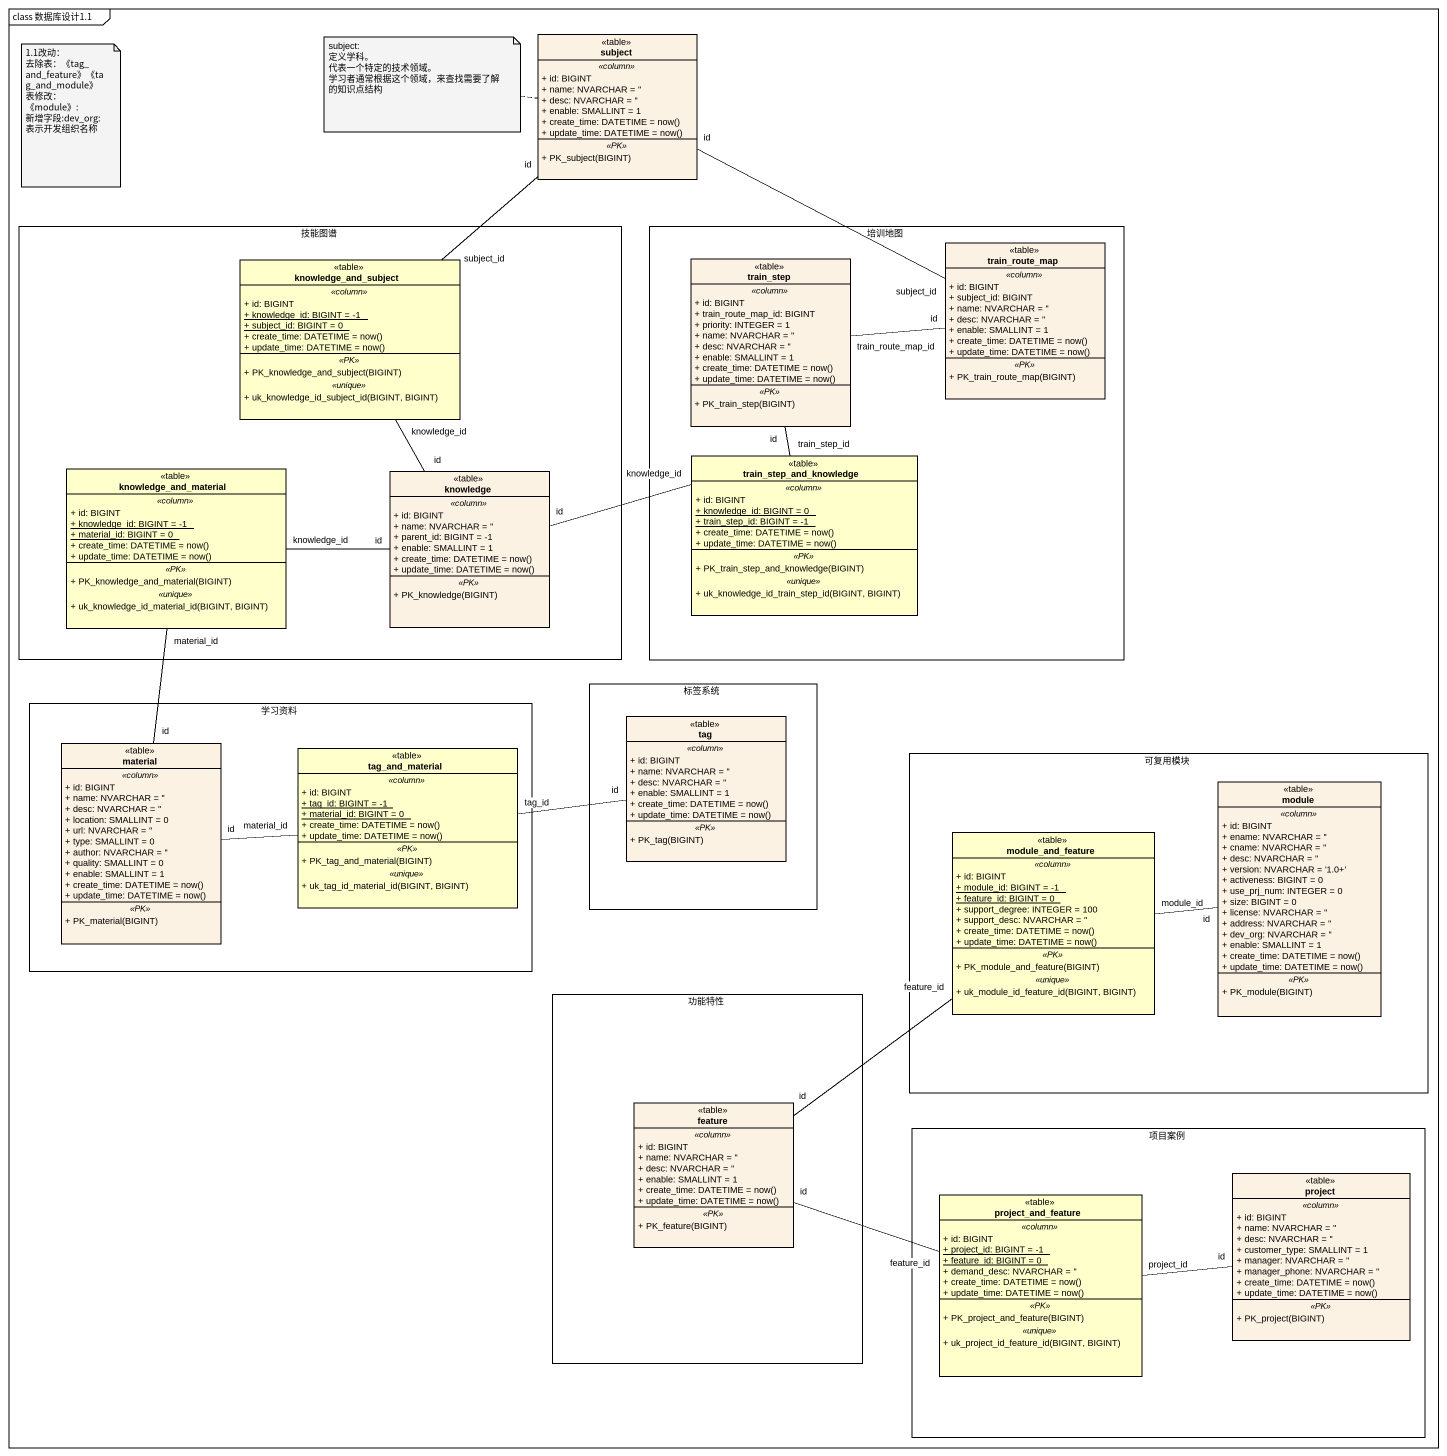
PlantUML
@startuml
mainframe class 数据库设计1.1
hide circle
hide empty members
skinparam classAttributeIconSize 0
class subject <<table>> #FCF2E3 {
  .. <<column>> ..
  + id: BIGINT
  + name: NVARCHAR = ''
  + desc: NVARCHAR = ''
  + enable: SMALLINT = 1
  {field} + create_time: DATETIME = now()
  {field} + update_time: DATETIME = now()
  .. <<PK>> ..
  + PK_subject(BIGINT)
}
rectangle 技能图谱 {
  class knowledge_and_subject <<table>> {
    .. <<column>> ..
    + id: BIGINT
    {static} + knowledge_id: BIGINT = -1
    {static} + subject_id: BIGINT = 0
    {field} + create_time: DATETIME = now()
    {field} + update_time: DATETIME = now()
    .. <<PK>> ..
    + PK_knowledge_and_subject(BIGINT)
    .. <<unique>> ..
    + uk_knowledge_id_subject_id(BIGINT, BIGINT)
  }
  class knowledge_and_material <<table>> {
    .. <<column>> ..
    + id: BIGINT
    {static} + knowledge_id: BIGINT = -1
    {static} + material_id: BIGINT = 0
    {field} + create_time: DATETIME = now()
    {field} + update_time: DATETIME = now()
    .. <<PK>> ..
    + PK_knowledge_and_material(BIGINT)
    .. <<unique>> ..
    + uk_knowledge_id_material_id(BIGINT, BIGINT)
  }
  class knowledge <<table>> #FCF2E3 {
    .. <<column>> ..
    + id: BIGINT
    + name: NVARCHAR = ''
    + parent_id: BIGINT = -1
    + enable: SMALLINT = 1
    {field} + create_time: DATETIME = now()
    {field} + update_time: DATETIME = now()
    .. <<PK>> ..
    + PK_knowledge(BIGINT)
  }
}
rectangle 培训地图 {
  class train_step <<table>> #FCF2E3 {
    .. <<column>> ..
    + id: BIGINT
    + train_route_map_id: BIGINT
    + priority: INTEGER = 1
    + name: NVARCHAR = ''
    + desc: NVARCHAR = ''
    + enable: SMALLINT = 1
    {field} + create_time: DATETIME = now()
    {field} + update_time: DATETIME = now()
    .. <<PK>> ..
    + PK_train_step(BIGINT)
  }
  class train_route_map <<table>> #FCF2E3 {
    .. <<column>> ..
    + id: BIGINT
    + subject_id: BIGINT
    + name: NVARCHAR = ''
    + desc: NVARCHAR = ''
    + enable: SMALLINT = 1
    {field} + create_time: DATETIME = now()
    {field} + update_time: DATETIME = now()
    .. <<PK>> ..
    + PK_train_route_map(BIGINT)
  }
  class train_step_and_knowledge <<table>> {
    .. <<column>> ..
    + id: BIGINT
    {static} + knowledge_id: BIGINT = 0
    {static} + train_step_id: BIGINT = -1
    {field} + create_time: DATETIME = now()
    {field} + update_time: DATETIME = now()
    .. <<PK>> ..
    + PK_train_step_and_knowledge(BIGINT)
    .. <<unique>> ..
    + uk_knowledge_id_train_step_id(BIGINT, BIGINT)
  }
}
rectangle 标签系统 {
  class tag <<table>> #FCF2E3 {
    .. <<column>> ..
    + id: BIGINT
    + name: NVARCHAR = ''
    + desc: NVARCHAR = ''
    + enable: SMALLINT = 1
    {field} + create_time: DATETIME = now()
    {field} + update_time: DATETIME = now()
    .. <<PK>> ..
    + PK_tag(BIGINT)
  }
}
rectangle 学习资料 {
  class material <<table>> #FCF2E3 {
    .. <<column>> ..
    + id: BIGINT
    + name: NVARCHAR = ''
    + desc: NVARCHAR = ''
    + location: SMALLINT = 0
    + url: NVARCHAR = ''
    + type: SMALLINT = 0
    + author: NVARCHAR = ''
    + quality: SMALLINT = 0
    + enable: SMALLINT = 1
    {field} + create_time: DATETIME = now()
    {field} + update_time: DATETIME = now()
    .. <<PK>> ..
    + PK_material(BIGINT)
  }
  class tag_and_material <<table>> {
    .. <<column>> ..
    + id: BIGINT
    {static} + tag_id: BIGINT = -1
    {static} + material_id: BIGINT = 0
    {field} + create_time: DATETIME = now()
    {field} + update_time: DATETIME = now()
    .. <<PK>> ..
    + PK_tag_and_material(BIGINT)
    .. <<unique>> ..
    + uk_tag_id_material_id(BIGINT, BIGINT)
  }
}
rectangle 可复用模块 {
  class module <<table>> #FCF2E3 {
    .. <<column>> ..
    + id: BIGINT
    + ename: NVARCHAR = ''
    + cname: NVARCHAR = ''
    + desc: NVARCHAR = ''
    + version: NVARCHAR = '1.0+'
    + activeness: BIGINT = 0
    + use_prj_num: INTEGER = 0
    + size: BIGINT = 0
    + license: NVARCHAR = ''
    + address: NVARCHAR = ''
    + dev_org: NVARCHAR = ''
    + enable: SMALLINT = 1
    {field} + create_time: DATETIME = now()
    {field} + update_time: DATETIME = now()
    .. <<PK>> ..
    + PK_module(BIGINT)
  }
  class module_and_feature <<table>> {
    .. <<column>> ..
    + id: BIGINT
    {static} + module_id: BIGINT = -1
    {static} + feature_id: BIGINT = 0
    + support_degree: INTEGER = 100
    + support_desc: NVARCHAR = ''
    {field} + create_time: DATETIME = now()
    {field} + update_time: DATETIME = now()
    .. <<PK>> ..
    + PK_module_and_feature(BIGINT)
    .. <<unique>> ..
    + uk_module_id_feature_id(BIGINT, BIGINT)
  }
}
rectangle 功能特性 {
  class feature <<table>> #FCF2E3 {
    .. <<column>> ..
    + id: BIGINT
    + name: NVARCHAR = ''
    + desc: NVARCHAR = ''
    + enable: SMALLINT = 1
    {field} + create_time: DATETIME = now()
    {field} + update_time: DATETIME = now()
    .. <<PK>> ..
    + PK_feature(BIGINT)
  }
}
rectangle 项目案例 {
  class project_and_feature <<table>> {
    .. <<column>> ..
    + id: BIGINT
    {static} + project_id: BIGINT = -1
    {static} + feature_id: BIGINT = 0
    + demand_desc: NVARCHAR = ''
    {field} + create_time: DATETIME = now()
    {field} + update_time: DATETIME = now()
    .. <<PK>> ..
    + PK_project_and_feature(BIGINT)
    .. <<unique>> ..
    + uk_project_id_feature_id(BIGINT, BIGINT)
  }
  class project <<table>> #FCF2E3 {
    .. <<column>> ..
    + id: BIGINT
    + name: NVARCHAR = ''
    + desc: NVARCHAR = ''
    + customer_type: SMALLINT = 1
    + manager: NVARCHAR = ''
    + manager_phone: NVARCHAR = ''
    {field} + create_time: DATETIME = now()
    {field} + update_time: DATETIME = now()
    .. <<PK>> ..
    + PK_project(BIGINT)
  }
}
knowledge_and_subject "subject_id" -up- "id" subject
train_step "train_route_map_id" -right- "id" train_route_map
train_route_map "subject_id" -left- "id" subject
knowledge_and_material "material_id" -- "id" material
train_step_and_knowledge "train_step_id" -up- "id" train_step
knowledge "id" -up- "knowledge_id" knowledge_and_subject
knowledge "id" -left- "knowledge_id" knowledge_and_material
knowledge "id" -right- "knowledge_id" train_step_and_knowledge
material "id" -right- "material_id" tag_and_material
tag_and_material "tag_id" -right- "id" tag
module_and_feature "module_id" -right- "id" module
module_and_feature "feature_id" -- "id" feature
feature "id" -right- "feature_id" project_and_feature
project_and_feature "project_id" -right- "id" project
note left of subject
  subject:
  定义学科。
  代表一个特定的技术领域。
  学习者通常根据这个领域，来查找需要了解的知识点结构
end note
note as N2
  1.1改动：
  去除表：《tag_and_feature》《tag_and_module》
  表修改：
  《module》:新增字段:dev_org:表示开发组织名称
end note
@enduml
